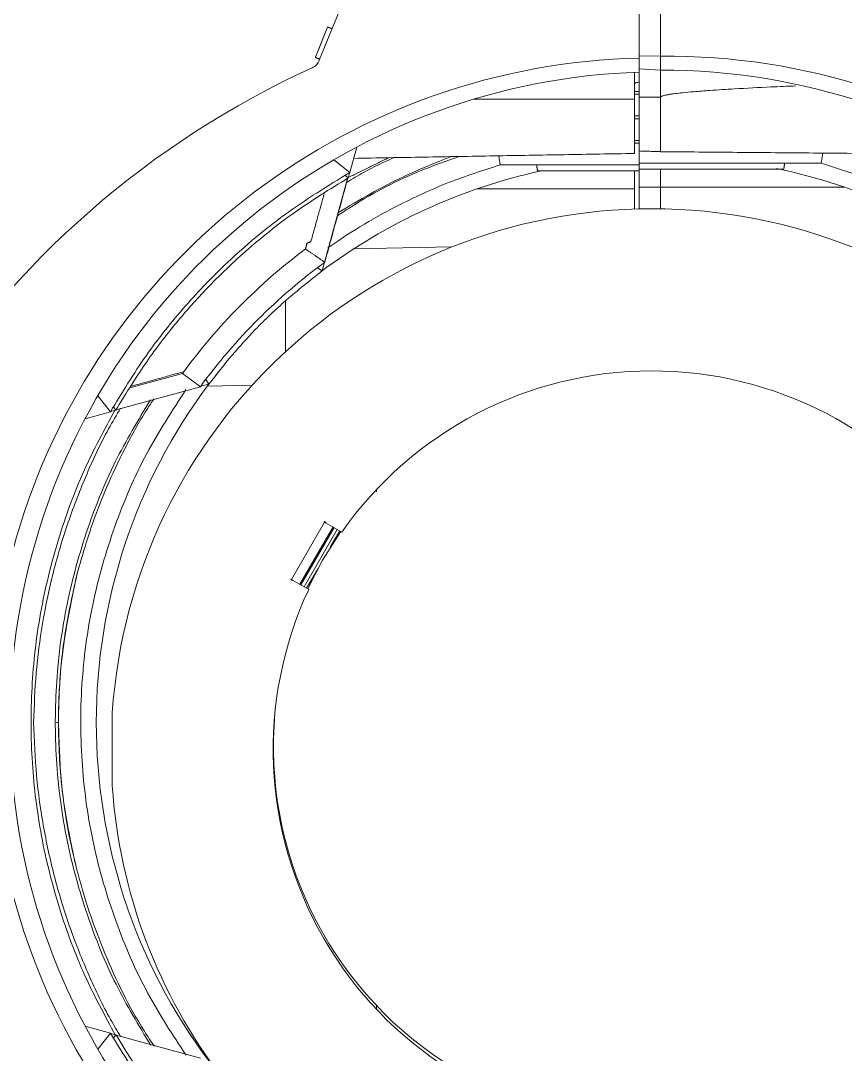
# Model space of a CAD drawing. Extents: x 12.1 to 108.7, y 1 to 80.4.
# Drawn here: x 45.041 to 48.526, y 31.287 to 35.655 of the extents above; entities that cross this region are included whole.
import ezdxf

# ---------------------------------------------------------------- set-up
doc = ezdxf.new("R2010")
doc.units = 0
doc.header["$MEASUREMENT"] = 0
doc.linetypes.add('SLD-Solid', pattern=[0])
doc.layers.add('OBJECT', color=7, linetype='CONTINUOUS')

msp = doc.modelspace()

# ---------------------------------------------------------------- linework, layer by layer
at = {"layer": 'OBJECT', "linetype": 'SLD-Solid', "lineweight": 15}
for p, q in [((46.5358, 36.0675), (46.3028, 35.488)), ((47.6551, 35.7974), (47.6551, 35.4973)), ((47.7451, 35.5054), (47.7451, 35.7896)), ((46.3374, 35.6278), (46.2863, 35.5007)), ((46.3374, 35.6278), (46.3165, 35.5756)), ((46.3374, 35.6278), (46.356, 35.6203)), ((46.3381, 35.6294), (46.3566, 35.6219)), ((46.3106, 35.561), (46.2863, 35.5007)), ((46.2857, 35.4991), (46.3042, 35.4916)), ((46.2863, 35.5007), (46.3049, 35.4933)), ((47.6551, 35.5067), (47.7451, 35.5054)), ((47.7451, 35.5054), (47.7451, 35.4467)), ((47.6351, 35.3243), (47.6351, 35.4372)), ((47.6551, 35.4512), (47.7451, 35.4467)), ((47.6551, 35.3317), (47.6551, 35.4374)), ((47.7451, 35.3317), (47.7451, 35.4467)), ((47.6551, 35.3563), (47.6351, 35.3563)), ((47.6351, 35.3443), (47.6551, 35.3447)), ((46.9579, 35.3243), (47.6351, 35.3243)), ((47.6351, 35.3243), (47.6351, 35.0943)), ((47.6551, 35.1048), (47.6551, 35.3317)), ((47.6551, 35.3317), (47.7451, 35.3317)), ((47.7451, 35.1017), (47.7451, 35.3317)), ((47.6551, 35.2528), (47.6351, 35.2528)), ((47.6351, 35.2407), (47.6551, 35.2412)), ((47.6551, 35.1492), (47.6351, 35.1492)), ((47.6351, 35.1372), (47.6551, 35.1376)), ((46.4321, 35.0142), (46.4614, 35.1214)), ((47.0666, 35.0457), (47.061, 35.0843)), ((47.6551, 35.1048), (47.6551, 35.0457)), ((48.4241, 35.053), (48.4302, 35.0957)), ((46.3639, 35.0674), (46.4321, 35.0142)), ((47.6551, 35.0457), (47.0666, 35.0457)), ((48.4241, 35.053), (47.6551, 35.053)), ((47.6551, 35.0203), (47.6551, 35.0457)), ((46.4249, 34.9909), (46.4118, 35.0011)), ((46.4311, 35.0136), (46.4249, 34.9909)), ((47.2249, 35.0203), (47.6551, 35.0203)), ((47.6351, 35.0203), (47.6351, 34.9443)), ((47.6551, 35.0276), (48.2653, 35.0276)), ((47.6551, 34.9517), (47.6551, 35.0203)), ((47.7451, 34.9517), (47.7451, 35.0276)), ((46.4217, 34.9889), (46.3147, 34.5978)), ((47.6551, 34.8601), (47.6551, 34.9517)), ((47.6551, 34.9517), (47.7451, 34.9517)), ((47.7451, 34.8604), (47.7451, 34.9517)), ((48.522, 34.9517), (47.7451, 34.9517)), ((46.9682, 34.9443), (47.6351, 34.9443)), ((47.6351, 34.9443), (47.6351, 34.8596)), ((46.4493, 34.6917), (46.8633, 34.6989)), ((46.3147, 34.5978), (46.2949, 34.6112)), ((46.1601, 34.2567), (46.1601, 34.4702)), ((45.5025, 34.1032), (45.7243, 34.1639)), ((45.8002, 34.1085), (45.7243, 34.1639)), ((45.8366, 34.1198), (45.8014, 34.1101)), ((45.8366, 34.1198), (45.8232, 34.1395)), ((45.4445, 34.011), (45.8002, 34.1085)), ((45.8301, 34.1111), (46.0185, 34.1143)), ((45.3671, 34.0705), (45.4202, 34.0023)), ((45.313, 33.973), (45.4202, 34.0023)), ((45.4435, 34.0095), (45.4208, 34.0033)), ((45.4435, 34.0095), (45.4332, 34.0228)), ((46.1853, 33.2938), (46.3253, 33.5363)), ((46.2208, 33.2733), (46.3608, 33.5158)), ((46.2224, 33.2724), (46.3624, 33.5149)), ((46.2253, 33.2707), (46.3653, 33.5132)), ((46.3246, 33.5387), (46.3237, 33.5372)), ((46.3237, 33.5372), (46.3253, 33.5363)), ((46.3305, 33.5353), (46.3246, 33.5387)), ((46.3253, 33.5363), (46.3296, 33.5338)), ((46.3296, 33.5338), (46.3305, 33.5353)), ((46.3296, 33.5338), (46.398, 33.4943)), ((46.3603, 33.515), (46.3619, 33.5141)), ((46.2388, 33.2629), (46.3788, 33.5054)), ((46.3491, 33.4298), (46.3893, 33.4993)), ((46.2493, 33.2568), (46.2978, 33.3408)), ((46.1837, 33.2947), (46.1828, 33.2931)), ((46.1828, 33.2931), (46.1887, 33.2897)), ((46.1853, 33.2938), (46.1837, 33.2947)), ((46.1896, 33.2913), (46.1853, 33.2938)), ((46.1887, 33.2897), (46.1896, 33.2913)), ((46.2579, 33.2519), (46.1896, 33.2913)), ((45.4279, 32.7295), (45.4279, 32.4216)), ((45.1925, 32.6894), (45.2006, 32.6894)), ((46.5451, 31.4765), (46.5451, 31.4924)), ((45.4202, 31.3764), (45.313, 31.4057)), ((45.3671, 31.3082), (45.4202, 31.3764)), ((45.4208, 31.3754), (45.4435, 31.3692)), ((45.4435, 31.3692), (45.4333, 31.356)), ((45.4445, 31.3677), (45.8002, 31.2702))]:
    msp.add_line(p, q, dxfattribs=at)
at = {"layer": 'OBJECT', "linetype": 'SLD-Solid', "lineweight": 15, "flags": 128}
msp.add_lwpolyline([(46.3933, 33.497), (46.3165, 33.3749), (46.2546, 33.2538)], dxfattribs=at)
at = {"layer": 'OBJECT', "linetype": 'SLD-Solid', "lineweight": 15}
for centre, radius, start, end in [((46.2471, 35.5104), 0.06, 294.5425, 338.095), ((47.8816, 31.9309), 3.875, 114.5425, 147.6669), ((47.7451, 32.6894), 2.75, 91.8755, 235.9419), ((47.7451, 32.6967), 2.75, 304.0581, 90), ((47.7451, 32.6894), 2.385, 102.2283, 127.0163), ((47.7451, 32.6967), 2.385, 52.9836, 78.1401), ((47.7079, 32.5755), 2.2852, 3.8623, 176.1377), ((47.7454, 32.6891), 2.502, 126.8666, 143.8809), ((47.7454, 32.6891), 2.408, 126.1151, 143.8809), ((47.7079, 32.5755), 1.6, 35.1588, 144.9544), ((47.7451, 32.6894), 2.385, 142.9836, 217.0163), ((47.0451, 33.664), 0.5, 178.7858, 180), ((47.7079, 32.5755), 1.6, 154.994, 264.9867), ((47.7079, 32.5755), 1.6, 275.0263, 25.1192), ((47.704, 32.5882), 1.595, 174.9058, 0), ((47.7079, 32.5755), 2.2852, 183.8623, 217.5644), ((47.8816, 33.4478), 3.875, 212.3331, 245.4575)]:
    msp.add_arc(centre, radius, start, end, dxfattribs=at)
for centre, start_param, end_param in [((47.7208, 32.6894), 1.594185, 4.086319), ((47.7694, 32.6967), 5.338459, 7.862637)]:
    msp.add_ellipse(centre, major_axis=(2.8088, 0), ratio=0.999963, start_param=start_param, end_param=end_param, dxfattribs=at)
for points in [[(47.6551, 35.4973), (47.6551, 35.4379)], [(46.4483, 35.0736), (47.6351, 35.0943)], [(47.6551, 35.1048), (47.7451, 35.1017)], [(47.7451, 35.1017), (49.0392, 35.0904)], [(46.5956, 35.0761), (46.4223, 34.991)], [(47.2209, 35.0457), (47.2249, 35.0203)], [(48.2653, 35.0276), (48.2693, 35.053)], [(46.3261, 34.6344), (46.424, 34.9918)], [(46.2672, 34.7214), (46.3238, 34.9257)], [(46.2443, 34.6908), (46.2509, 34.715)], [(46.3261, 34.6344), (46.2443, 34.6908)], [(46.2672, 34.7214), (46.2509, 34.715)], [(45.5069, 34.1102), (45.7302, 34.1721)]]:
    msp.add_open_spline(points, degree=1, dxfattribs=at)
for points, knots in [([(47.6351, 35.389), (47.6351, 35.3892), (47.6351, 35.3895), (47.6355, 35.39), (47.6369, 35.3912), (47.6434, 35.3938), (47.6498, 35.395), (47.6551, 35.396)], [0, 0, 0, 0, 0.018483, 0.043068, 0.090044, 0.262266, 1, 1, 1, 1]), ([(47.7451, 35.3317), (47.7451, 35.3319), (47.7452, 35.3326), (47.7459, 35.3336), (47.7473, 35.3347), (47.7494, 35.3359), (47.7525, 35.3372), (47.7569, 35.3386), (47.7635, 35.3403), (47.7733, 35.3424), (47.7879, 35.3449), (47.8098, 35.3479), (47.8426, 35.3516), (47.8916, 35.3561), (47.9647, 35.3616), (48.0742, 35.3683), (48.1953, 35.3746), (48.282, 35.3782), (48.3169, 35.3796)], [0, 0, 0, 0, 0.0014143, 0.0036494, 0.0058622, 0.0107983, 0.0160047, 0.0235933, 0.0347503, 0.0512462, 0.0757256, 0.1121411, 0.1664003, 0.2473334, 0.3681395, 0.548549, 0.8180547, 1, 1, 1, 1]), ([(46.3782, 34.8298), (46.3988, 34.8436), (46.5114, 34.9189), (46.6832, 35.0074), (46.8407, 35.0627), (46.8937, 35.0813)], [0, 0, 0, 0, 0.129469, 0.706742, 1, 1, 1, 1]), ([(46.8596, 35.0808), (46.7928, 35.0543), (46.6265, 34.9886), (46.4725, 34.8975), (46.3804, 34.843)], [0, 0, 0, 0, 0.402095, 1, 1, 1, 1]), ([(47.0666, 35.0457), (46.9934, 35.0222), (46.8443, 34.9743), (46.6477, 34.8826), (46.4775, 34.7896), (46.3832, 34.7255), (46.3385, 34.6951)], [0, 0, 0, 0, 0.283663, 0.578571, 0.80025, 1, 1, 1, 1]), ([(46.4185, 34.9719), (46.4422, 34.9864), (46.5062, 35.0255), (46.5743, 35.0568), (46.6172, 35.0765)], [0, 0, 0, 0, 0.3702049, 1, 1, 1, 1]), ([(49.1516, 34.7028), (49.0936, 34.7417), (48.9704, 34.8244), (48.7825, 34.9196), (48.598, 34.9985), (48.4815, 35.0351), (48.4241, 35.053)], [0, 0, 0, 0, 0.258254, 0.548605, 0.777612, 1, 1, 1, 1]), ([(45.4202, 34.0023), (45.4691, 34.0829), (45.5642, 34.2396), (45.7322, 34.4502), (45.926, 34.6505), (46.1556, 34.8446), (46.3383, 34.9567), (46.4321, 35.0142)], [0, 0, 0, 0, 0.195111, 0.379526, 0.556488, 0.77218, 1, 1, 1, 1]), ([(46.4249, 34.9909), (46.3476, 34.9434), (46.1961, 34.8502), (45.9922, 34.6866), (45.8226, 34.5227), (45.679, 34.3584), (45.5545, 34.1923), (45.481, 34.0712), (45.4435, 34.0095)], [0, 0, 0, 0, 0.19377, 0.379872, 0.557147, 0.697328, 0.845815, 1, 1, 1, 1]), ([(46.3147, 34.5978), (46.263, 34.557), (46.1646, 34.4792), (46.0387, 34.359), (45.931, 34.2402), (45.8689, 34.161), (45.8366, 34.1198)], [0, 0, 0, 0, 0.291093, 0.554802, 0.768615, 1, 1, 1, 1]), ([(45.7393, 34.096), (45.6817, 34.0077), (45.5627, 33.8252), (45.4318, 33.5182), (45.3374, 33.1897), (45.2918, 32.8486), (45.2936, 32.5075), (45.3417, 32.1709), (45.4365, 31.8489), (45.5661, 31.5481), (45.6831, 31.3692), (45.7397, 31.2827)], [0, 0, 0, 0, 0.105378, 0.217838, 0.332731, 0.4469, 0.561253, 0.673381, 0.786263, 0.896568, 1, 1, 1, 1]), ([(45.5896, 34.0535), (45.5375, 33.967), (45.4297, 33.7879), (45.3113, 33.4897), (45.2258, 33.1717), (45.1846, 32.8426), (45.1863, 32.5139), (45.2299, 32.1891), (45.3159, 31.8775), (45.4334, 31.5853), (45.5395, 31.4097), (45.5907, 31.3249)], [0, 0, 0, 0, 0.104895, 0.217349, 0.332475, 0.446809, 0.561352, 0.67364, 0.786758, 0.897035, 1, 1, 1, 1]), ([(45.2779, 33.3117), (45.2968, 33.3786), (45.3489, 33.5632), (45.452, 33.7964), (45.5488, 33.9753), (45.5941, 34.0422), (45.6044, 34.0576)], [0, 0, 0, 0, 0.254802, 0.703457, 0.932102, 1, 1, 1, 1]), ([(45.4405, 34.0113), (45.3945, 33.9266), (45.2989, 33.7505), (45.1944, 33.4611), (45.1187, 33.1536), (45.0824, 32.8366), (45.084, 32.5204), (45.1226, 32.2074), (45.199, 31.9061), (45.3028, 31.6226), (45.3969, 31.45), (45.4422, 31.3669)], [0, 0, 0, 0, 0.104305, 0.216753, 0.332165, 0.446697, 0.561474, 0.673954, 0.78736, 0.897603, 1, 1, 1, 1]), ([(45.0955, 32.6894), (45.0981, 32.7592), (45.1031, 32.8992), (45.131, 33.1077), (45.1742, 33.3166), (45.2348, 33.5243), (45.3142, 33.7305), (45.3902, 33.8957), (45.446, 33.9888), (45.4632, 34.0175)], [0, 0, 0, 0, 0.150466, 0.301379, 0.45229, 0.609388, 0.766489, 0.927845, 1, 1, 1, 1]), ([(45.2779, 33.3117), (45.2537, 33.1971), (45.2054, 32.968), (45.1955, 32.6411), (45.2182, 32.3408), (45.2574, 32.1611), (45.277, 32.0712)], [0, 0, 0, 0, 0.280034, 0.559894, 0.779906, 1, 1, 1, 1]), ([(45.2006, 32.6894), (45.2012, 32.7289), (45.203, 32.8529), (45.2227, 33.0622), (45.2595, 33.2282), (45.2779, 33.3117)], [0, 0, 0, 0, 0.188643, 0.59227, 1, 1, 1, 1]), ([(45.4638, 31.361), (45.4492, 31.3853), (45.3983, 31.4696), (45.3265, 31.6224), (45.2471, 31.8204), (45.1835, 32.0273), (45.1357, 32.2433), (45.1042, 32.4644), (45.0984, 32.6144), (45.0955, 32.6894)], [0, 0, 0, 0, 0.060919, 0.211811, 0.362708, 0.519915, 0.677124, 0.838561, 1, 1, 1, 1]), ([(45.277, 32.0712), (45.268, 32.1097), (45.2398, 32.2298), (45.208, 32.4361), (45.2031, 32.6046), (45.2006, 32.6894)], [0, 0, 0, 0, 0.189928, 0.592945, 1, 1, 1, 1]), ([(45.6057, 31.3208), (45.5915, 31.3419), (45.5087, 31.4652), (45.417, 31.6569), (45.3275, 31.8891), (45.2939, 32.0104), (45.277, 32.0712)], [0, 0, 0, 0, 0.092895, 0.541462, 0.770111, 1, 1, 1, 1]), ([(46.3033, 30.4421), (46.2077, 30.5087), (46.0157, 30.6426), (45.7784, 30.8744), (45.5771, 31.1192), (45.4734, 31.2891), (45.4202, 31.3764)], [0, 0, 0, 0, 0.268973, 0.540334, 0.76398, 1, 1, 1, 1]), ([(45.4435, 31.3692), (45.4894, 31.2946), (45.5782, 31.1501), (45.7328, 30.9535), (45.9098, 30.7685), (46.108, 30.5931), (46.2613, 30.491), (46.3362, 30.441)], [0, 0, 0, 0, 0.201861, 0.391185, 0.57554, 0.792277, 1, 1, 1, 1])]:
    msp.add_open_spline(points, degree=3, knots=knots, dxfattribs=at)

doc.saveas('drawing.dxf')
